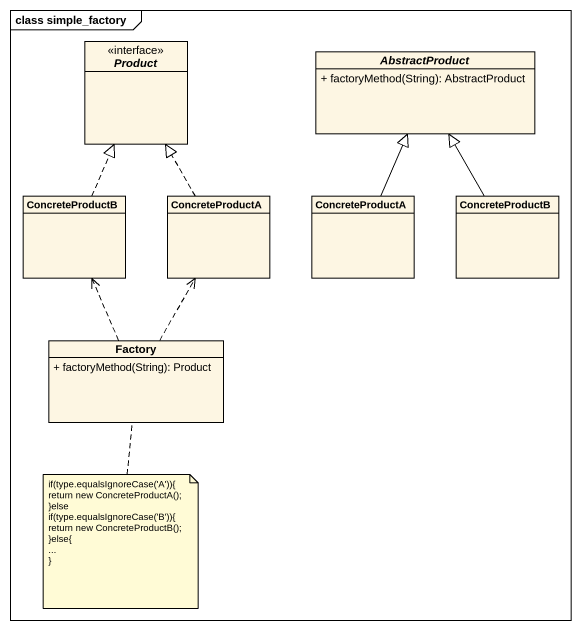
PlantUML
@startuml
mainframe class simple_factory
hide circle
hide empty members
skinparam classAttributeIconSize 0
interface Product
abstract class AbstractProduct {
  + factoryMethod(String): AbstractProduct
}
class ConcreteProductB
class ConcreteProductA
class "ConcreteProductA" as ConcreteProductA_2
class "ConcreteProductB" as ConcreteProductB_2
class Factory {
  + factoryMethod(String): Product
}
ConcreteProductB .up.|> Product
ConcreteProductA .up.|> Product
ConcreteProductA_2 -up-|> AbstractProduct
ConcreteProductB_2 -up-|> AbstractProduct
Factory .up.> ConcreteProductB
Factory .up.> ConcreteProductA
note bottom of Factory
  if(type.equalsIgnoreCase('A')){
  return new ConcreteProductA();
  ~}else if(type.equalsIgnoreCase('B')){
  return new ConcreteProductB();
  ~}else{
  ~...
  ~}
end note
@enduml
